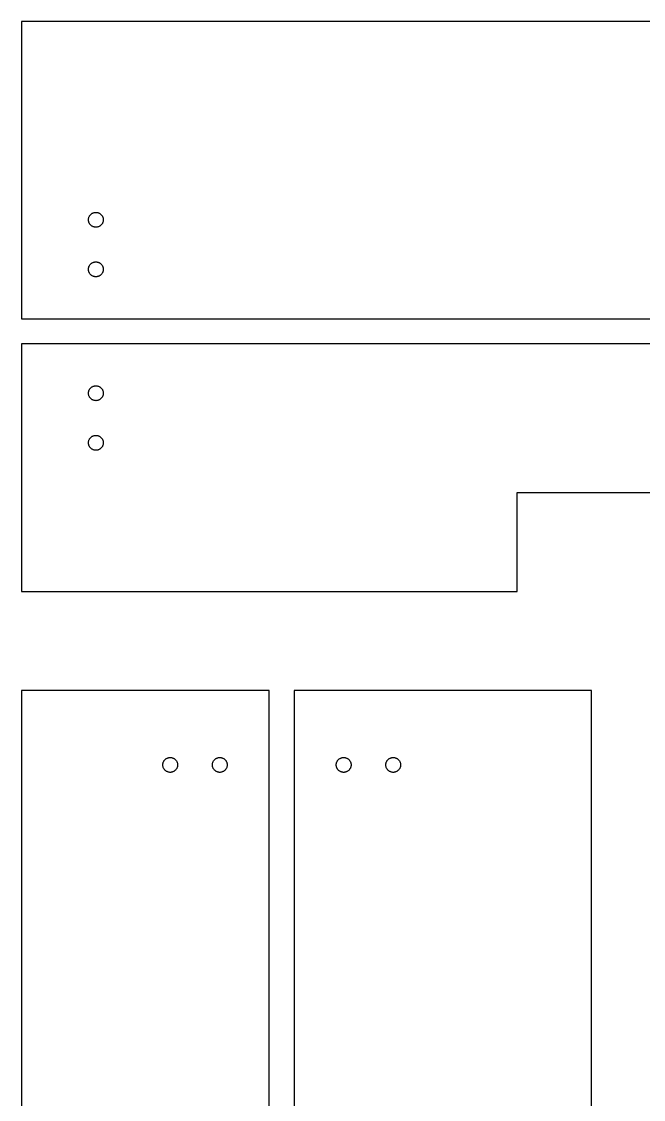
# Model space of a CAD drawing. Header units: metres. Extents: x 0 to 375, y 0 to 435.
# Drawn here: x 0 to 125.5, y 217.5 to 435 of the extents above; entities that cross this region are included whole.
import ezdxf

# ---------------------------------------------------------------- set-up
doc = ezdxf.new("R2010")
doc.units = ezdxf.units.M

msp = doc.modelspace()

# ---------------------------------------------------------------- linework, layer by layer
for p, q in [((250, 435), (0, 435)), ((0, 435), (0, 375)), ((13.7335, 395.804), (13.7865, 395.882)), ((13.7865, 395.882), (13.8442, 395.956)), ((13.8442, 395.956), (13.9065, 396.027)), ((13.9065, 396.027), (13.9732, 396.093)), ((13.9732, 396.093), (14.0439, 396.156)), ((14.0439, 396.156), (14.1183, 396.214)), ((14.1183, 396.214), (14.1963, 396.266)), ((14.1963, 396.266), (14.2774, 396.314)), ((14.2774, 396.314), (14.3613, 396.357)), ((14.3613, 396.357), (14.4478, 396.395)), ((14.4478, 396.395), (14.5365, 396.427)), ((14.5365, 396.427), (14.627, 396.453)), ((14.627, 396.453), (14.7189, 396.473)), ((14.7189, 396.473), (14.812, 396.488)), ((14.812, 396.488), (14.9058, 396.497)), ((14.9058, 396.497), (15, 396.5)), ((15, 396.5), (15.0942, 396.497)), ((15.0942, 396.497), (15.188, 396.488)), ((15.188, 396.488), (15.2811, 396.473)), ((15.2811, 396.473), (15.373, 396.453)), ((15.373, 396.453), (15.4635, 396.427)), ((15.4635, 396.427), (15.5522, 396.395)), ((15.5522, 396.395), (15.6387, 396.357)), ((15.6387, 396.357), (15.7226, 396.314)), ((15.7226, 396.314), (15.8037, 396.266)), ((15.8037, 396.266), (15.8817, 396.214)), ((15.8817, 396.214), (15.9561, 396.156)), ((15.9561, 396.156), (16.0268, 396.093)), ((16.0268, 396.093), (16.0934, 396.027)), ((16.0934, 396.027), (16.1558, 395.956)), ((16.1558, 395.956), (16.2135, 395.882)), ((16.2135, 395.882), (16.2665, 395.804)), ((13.5, 395), (13.503, 395.094)), ((13.503, 394.906), (13.5, 395)), ((13.503, 395.094), (13.5118, 395.188)), ((13.5118, 394.812), (13.503, 394.906)), ((13.5118, 395.188), (13.5266, 395.281)), ((13.5266, 394.719), (13.5118, 394.812)), ((13.5266, 395.281), (13.5471, 395.373)), ((13.5471, 394.627), (13.5266, 394.719)), ((13.5471, 395.373), (13.5734, 395.464)), ((13.5734, 394.536), (13.5471, 394.627)), ((13.5734, 395.464), (13.6053, 395.552)), ((13.6053, 394.448), (13.5734, 394.536)), ((13.6053, 395.552), (13.6427, 395.639)), ((13.6427, 394.361), (13.6053, 394.448)), ((13.6427, 395.639), (13.6855, 395.723)), ((13.6855, 394.277), (13.6427, 394.361)), ((13.6855, 395.723), (13.7335, 395.804)), ((13.7335, 394.196), (13.6855, 394.277)), ((13.7865, 394.118), (13.7335, 394.196)), ((13.8442, 394.044), (13.7865, 394.118)), ((13.9065, 393.973), (13.8442, 394.044)), ((13.9732, 393.907), (13.9065, 393.973)), ((14.0439, 393.844), (13.9732, 393.907)), ((14.1183, 393.786), (14.0439, 393.844)), ((14.1963, 393.734), (14.1183, 393.786)), ((14.2774, 393.686), (14.1963, 393.734)), ((14.3613, 393.643), (14.2774, 393.686)), ((15.7226, 393.686), (15.6387, 393.643)), ((15.8037, 393.734), (15.7226, 393.686)), ((15.8817, 393.786), (15.8037, 393.734)), ((15.9561, 393.844), (15.8817, 393.786)), ((16.0268, 393.907), (15.9561, 393.844)), ((16.0934, 393.973), (16.0268, 393.907)), ((16.1558, 394.044), (16.0934, 393.973)), ((16.2135, 394.118), (16.1558, 394.044)), ((16.2665, 394.196), (16.2135, 394.118)), ((16.2665, 395.804), (16.3145, 395.723)), ((16.3145, 394.277), (16.2665, 394.196)), ((16.3145, 395.723), (16.3572, 395.639)), ((16.3572, 394.361), (16.3145, 394.277)), ((16.3572, 395.639), (16.3947, 395.552)), ((16.3947, 394.448), (16.3572, 394.361)), ((16.3947, 395.552), (16.4266, 395.464)), ((16.4266, 394.536), (16.3947, 394.448)), ((16.4266, 395.464), (16.4529, 395.373)), ((16.4529, 394.627), (16.4266, 394.536)), ((16.4529, 395.373), (16.4734, 395.281)), ((16.4734, 394.719), (16.4529, 394.627)), ((16.4734, 395.281), (16.4882, 395.188)), ((16.4882, 394.812), (16.4734, 394.719)), ((16.4882, 395.188), (16.497, 395.094)), ((16.497, 394.906), (16.4882, 394.812)), ((16.497, 395.094), (16.5, 395)), ((16.5, 395), (16.497, 394.906)), ((14.4478, 393.605), (14.3613, 393.643)), ((14.5365, 393.573), (14.4478, 393.605)), ((14.627, 393.547), (14.5365, 393.573)), ((14.7189, 393.527), (14.627, 393.547)), ((14.812, 393.512), (14.7189, 393.527)), ((14.9058, 393.503), (14.812, 393.512)), ((15, 393.5), (14.9058, 393.503)), ((15.0942, 393.503), (15, 393.5)), ((15.188, 393.512), (15.0942, 393.503)), ((15.2811, 393.527), (15.188, 393.512)), ((15.373, 393.547), (15.2811, 393.527)), ((15.4635, 393.573), (15.373, 393.547)), ((15.5522, 393.605), (15.4635, 393.573)), ((15.6387, 393.643), (15.5522, 393.605)), ((13.5, 385), (13.503, 385.094)), ((13.503, 384.906), (13.5, 385)), ((13.503, 385.094), (13.5118, 385.188)), ((13.5118, 385.188), (13.5266, 385.281)), ((13.5266, 385.281), (13.5471, 385.373)), ((13.5471, 385.373), (13.5734, 385.464)), ((13.5734, 385.464), (13.6053, 385.552)), ((13.6053, 385.552), (13.6427, 385.639)), ((13.6427, 385.639), (13.6855, 385.723)), ((13.6855, 385.723), (13.7335, 385.804)), ((13.7335, 385.804), (13.7865, 385.882)), ((13.7865, 385.882), (13.8442, 385.956)), ((13.8442, 385.956), (13.9065, 386.027)), ((13.9065, 386.027), (13.9732, 386.093)), ((13.9732, 386.093), (14.0439, 386.156)), ((14.0439, 386.156), (14.1183, 386.214)), ((14.1183, 386.214), (14.1963, 386.266)), ((14.1963, 386.266), (14.2774, 386.314)), ((14.2774, 386.314), (14.3613, 386.357)), ((14.3613, 386.357), (14.4478, 386.395)), ((14.4478, 386.395), (14.5365, 386.427)), ((14.5365, 386.427), (14.627, 386.453)), ((14.627, 386.453), (14.7189, 386.473)), ((14.7189, 386.473), (14.812, 386.488)), ((14.812, 386.488), (14.9058, 386.497)), ((14.9058, 386.497), (15, 386.5)), ((15, 386.5), (15.0942, 386.497)), ((15.0942, 386.497), (15.188, 386.488)), ((15.188, 386.488), (15.2811, 386.473)), ((15.2811, 386.473), (15.373, 386.453)), ((15.373, 386.453), (15.4635, 386.427)), ((15.4635, 386.427), (15.5522, 386.395)), ((15.5522, 386.395), (15.6387, 386.357)), ((15.6387, 386.357), (15.7226, 386.314)), ((15.7226, 386.314), (15.8037, 386.266)), ((15.8037, 386.266), (15.8817, 386.214)), ((15.8817, 386.214), (15.9561, 386.156)), ((15.9561, 386.156), (16.0268, 386.093)), ((16.0268, 386.093), (16.0934, 386.027)), ((16.0934, 386.027), (16.1558, 385.956)), ((16.1558, 385.956), (16.2135, 385.882)), ((16.2135, 385.882), (16.2665, 385.804)), ((16.2665, 385.804), (16.3145, 385.723)), ((16.3145, 385.723), (16.3572, 385.639)), ((16.3572, 385.639), (16.3947, 385.552)), ((16.3947, 385.552), (16.4266, 385.464)), ((16.4266, 385.464), (16.4529, 385.373)), ((16.4529, 385.373), (16.4734, 385.281)), ((16.4734, 385.281), (16.4882, 385.188)), ((16.4882, 385.188), (16.497, 385.094)), ((16.497, 385.094), (16.5, 385)), ((16.5, 385), (16.497, 384.906)), ((13.5118, 384.812), (13.503, 384.906)), ((13.5266, 384.719), (13.5118, 384.812)), ((13.5471, 384.627), (13.5266, 384.719)), ((13.5734, 384.536), (13.5471, 384.627)), ((13.6053, 384.448), (13.5734, 384.536)), ((13.6427, 384.361), (13.6053, 384.448)), ((13.6855, 384.277), (13.6427, 384.361)), ((13.7335, 384.196), (13.6855, 384.277)), ((13.7865, 384.118), (13.7335, 384.196)), ((13.8442, 384.044), (13.7865, 384.118)), ((13.9065, 383.973), (13.8442, 384.044)), ((13.9732, 383.907), (13.9065, 383.973)), ((14.0439, 383.844), (13.9732, 383.907)), ((14.1183, 383.786), (14.0439, 383.844)), ((14.1963, 383.734), (14.1183, 383.786)), ((14.2774, 383.686), (14.1963, 383.734)), ((14.3613, 383.643), (14.2774, 383.686)), ((14.4478, 383.605), (14.3613, 383.643)), ((14.5365, 383.573), (14.4478, 383.605)), ((14.627, 383.547), (14.5365, 383.573)), ((14.7189, 383.527), (14.627, 383.547)), ((14.812, 383.512), (14.7189, 383.527)), ((14.9058, 383.503), (14.812, 383.512)), ((15, 383.5), (14.9058, 383.503)), ((15.0942, 383.503), (15, 383.5)), ((15.188, 383.512), (15.0942, 383.503)), ((15.2811, 383.527), (15.188, 383.512)), ((15.373, 383.547), (15.2811, 383.527)), ((15.4635, 383.573), (15.373, 383.547)), ((15.5522, 383.605), (15.4635, 383.573)), ((15.6387, 383.643), (15.5522, 383.605)), ((15.7226, 383.686), (15.6387, 383.643)), ((15.8037, 383.734), (15.7226, 383.686)), ((15.8817, 383.786), (15.8037, 383.734)), ((15.9561, 383.844), (15.8817, 383.786)), ((16.0268, 383.907), (15.9561, 383.844)), ((16.0934, 383.973), (16.0268, 383.907)), ((16.1558, 384.044), (16.0934, 383.973)), ((16.2135, 384.118), (16.1558, 384.044)), ((16.2665, 384.196), (16.2135, 384.118)), ((16.3145, 384.277), (16.2665, 384.196)), ((16.3572, 384.361), (16.3145, 384.277)), ((16.3947, 384.448), (16.3572, 384.361)), ((16.4266, 384.536), (16.3947, 384.448)), ((16.4529, 384.627), (16.4266, 384.536)), ((16.4734, 384.719), (16.4529, 384.627)), ((16.4882, 384.812), (16.4734, 384.719)), ((16.497, 384.906), (16.4882, 384.812)), ((0, 375), (250, 375)), ((250, 370), (0, 370)), ((0, 370), (0, 320)), ((13.9065, 361.027), (13.9732, 361.093)), ((13.9732, 361.093), (14.0439, 361.156)), ((14.0439, 361.156), (14.1183, 361.214)), ((14.1183, 361.214), (14.1963, 361.266)), ((14.1963, 361.266), (14.2774, 361.314)), ((14.2774, 361.314), (14.3613, 361.357)), ((14.3613, 361.357), (14.4478, 361.395)), ((14.4478, 361.395), (14.5365, 361.427)), ((14.5365, 361.427), (14.627, 361.453)), ((14.627, 361.453), (14.7189, 361.473)), ((14.7189, 361.473), (14.812, 361.488)), ((14.812, 361.488), (14.9058, 361.497)), ((14.9058, 361.497), (15, 361.5)), ((15, 361.5), (15.0942, 361.497)), ((15.0942, 361.497), (15.188, 361.488)), ((15.188, 361.488), (15.2811, 361.473)), ((15.2811, 361.473), (15.373, 361.453)), ((15.373, 361.453), (15.4635, 361.427)), ((15.4635, 361.427), (15.5522, 361.395)), ((15.5522, 361.395), (15.6387, 361.357)), ((15.6387, 361.357), (15.7226, 361.314)), ((15.7226, 361.314), (15.8037, 361.266)), ((15.8037, 361.266), (15.8817, 361.214)), ((15.8817, 361.214), (15.9561, 361.156)), ((15.9561, 361.156), (16.0268, 361.093)), ((16.0268, 361.093), (16.0934, 361.027)), ((13.5, 360), (13.503, 360.094)), ((13.503, 359.906), (13.5, 360)), ((13.503, 360.094), (13.5118, 360.188)), ((13.5118, 359.812), (13.503, 359.906)), ((13.5118, 360.188), (13.5266, 360.281)), ((13.5266, 359.719), (13.5118, 359.812)), ((13.5266, 360.281), (13.5471, 360.373)), ((13.5471, 359.627), (13.5266, 359.719)), ((13.5471, 360.373), (13.5734, 360.464)), ((13.5734, 359.536), (13.5471, 359.627)), ((13.5734, 360.464), (13.6053, 360.552)), ((13.6053, 359.448), (13.5734, 359.536)), ((13.6053, 360.552), (13.6427, 360.639)), ((13.6427, 359.361), (13.6053, 359.448)), ((13.6427, 360.639), (13.6855, 360.723)), ((13.6855, 359.277), (13.6427, 359.361)), ((13.6855, 360.723), (13.7335, 360.804)), ((13.7335, 359.196), (13.6855, 359.277)), ((13.7335, 360.804), (13.7865, 360.882)), ((13.7865, 359.118), (13.7335, 359.196)), ((13.7865, 360.882), (13.8442, 360.956)), ((13.8442, 359.044), (13.7865, 359.118)), ((13.8442, 360.956), (13.9065, 361.027)), ((13.9065, 358.973), (13.8442, 359.044)), ((13.9732, 358.907), (13.9065, 358.973)), ((14.0439, 358.844), (13.9732, 358.907)), ((16.0268, 358.907), (15.9561, 358.844)), ((16.0934, 358.973), (16.0268, 358.907)), ((16.0934, 361.027), (16.1558, 360.956)), ((16.1558, 359.044), (16.0934, 358.973)), ((16.1558, 360.956), (16.2135, 360.882)), ((16.2135, 359.118), (16.1558, 359.044)), ((16.2135, 360.882), (16.2665, 360.804)), ((16.2665, 359.196), (16.2135, 359.118)), ((16.2665, 360.804), (16.3145, 360.723)), ((16.3145, 359.277), (16.2665, 359.196)), ((16.3145, 360.723), (16.3572, 360.639)), ((16.3572, 359.361), (16.3145, 359.277)), ((16.3572, 360.639), (16.3947, 360.552)), ((16.3947, 359.448), (16.3572, 359.361)), ((16.3947, 360.552), (16.4266, 360.464)), ((16.4266, 359.536), (16.3947, 359.448)), ((16.4266, 360.464), (16.4529, 360.373)), ((16.4529, 359.627), (16.4266, 359.536)), ((16.4529, 360.373), (16.4734, 360.281)), ((16.4734, 359.719), (16.4529, 359.627)), ((16.4734, 360.281), (16.4882, 360.188)), ((16.4882, 359.812), (16.4734, 359.719)), ((16.4882, 360.188), (16.497, 360.094)), ((16.497, 359.906), (16.4882, 359.812)), ((16.497, 360.094), (16.5, 360)), ((16.5, 360), (16.497, 359.906)), ((14.1183, 358.786), (14.0439, 358.844)), ((14.1963, 358.734), (14.1183, 358.786)), ((14.2774, 358.686), (14.1963, 358.734)), ((14.3613, 358.643), (14.2774, 358.686)), ((14.4478, 358.605), (14.3613, 358.643)), ((14.5365, 358.573), (14.4478, 358.605)), ((14.627, 358.547), (14.5365, 358.573)), ((14.7189, 358.527), (14.627, 358.547)), ((14.812, 358.512), (14.7189, 358.527)), ((14.9058, 358.503), (14.812, 358.512)), ((15, 358.5), (14.9058, 358.503)), ((15.0942, 358.503), (15, 358.5)), ((15.188, 358.512), (15.0942, 358.503)), ((15.2811, 358.527), (15.188, 358.512)), ((15.373, 358.547), (15.2811, 358.527)), ((15.4635, 358.573), (15.373, 358.547)), ((15.5522, 358.605), (15.4635, 358.573)), ((15.6387, 358.643), (15.5522, 358.605)), ((15.7226, 358.686), (15.6387, 358.643)), ((15.8037, 358.734), (15.7226, 358.686)), ((15.8817, 358.786), (15.8037, 358.734)), ((15.9561, 358.844), (15.8817, 358.786)), ((13.503, 350.094), (13.5118, 350.188)), ((13.5118, 350.188), (13.5266, 350.281)), ((13.5266, 350.281), (13.5471, 350.373)), ((13.5471, 350.373), (13.5734, 350.464)), ((13.5734, 350.464), (13.6053, 350.552)), ((13.6053, 350.552), (13.6427, 350.639)), ((13.6427, 350.639), (13.6855, 350.723)), ((13.6855, 350.723), (13.7335, 350.804)), ((13.7335, 350.804), (13.7865, 350.882)), ((13.7865, 350.882), (13.8442, 350.956)), ((13.8442, 350.956), (13.9065, 351.027)), ((13.9065, 351.027), (13.9732, 351.093)), ((13.9732, 351.093), (14.0439, 351.156)), ((14.0439, 351.156), (14.1183, 351.214)), ((14.1183, 351.214), (14.1963, 351.266)), ((14.1963, 351.266), (14.2774, 351.314)), ((14.2774, 351.314), (14.3613, 351.357)), ((14.3613, 351.357), (14.4478, 351.395)), ((14.4478, 351.395), (14.5365, 351.427)), ((14.5365, 351.427), (14.627, 351.453)), ((14.627, 351.453), (14.7189, 351.473)), ((14.7189, 351.473), (14.812, 351.488)), ((14.812, 351.488), (14.9058, 351.497)), ((14.9058, 351.497), (15, 351.5)), ((15, 351.5), (15.0942, 351.497)), ((15.0942, 351.497), (15.188, 351.488)), ((15.188, 351.488), (15.2811, 351.473)), ((15.2811, 351.473), (15.373, 351.453)), ((15.373, 351.453), (15.4635, 351.427)), ((15.4635, 351.427), (15.5522, 351.395)), ((15.5522, 351.395), (15.6387, 351.357)), ((15.6387, 351.357), (15.7226, 351.314)), ((15.7226, 351.314), (15.8037, 351.266)), ((15.8037, 351.266), (15.8817, 351.214)), ((15.8817, 351.214), (15.9561, 351.156)), ((15.9561, 351.156), (16.0268, 351.093)), ((16.0268, 351.093), (16.0934, 351.027)), ((16.0934, 351.027), (16.1558, 350.956)), ((16.1558, 350.956), (16.2135, 350.882)), ((16.2135, 350.882), (16.2665, 350.804)), ((16.2665, 350.804), (16.3145, 350.723)), ((16.3145, 350.723), (16.3572, 350.639)), ((16.3572, 350.639), (16.3947, 350.552)), ((16.3947, 350.552), (16.4266, 350.464)), ((16.4266, 350.464), (16.4529, 350.373)), ((16.4529, 350.373), (16.4734, 350.281)), ((16.4734, 350.281), (16.4882, 350.188)), ((16.4882, 350.188), (16.497, 350.094)), ((13.5, 350), (13.503, 350.094)), ((13.503, 349.906), (13.5, 350)), ((13.5118, 349.812), (13.503, 349.906)), ((13.5266, 349.719), (13.5118, 349.812)), ((13.5471, 349.627), (13.5266, 349.719)), ((13.5734, 349.536), (13.5471, 349.627)), ((13.6053, 349.448), (13.5734, 349.536)), ((13.6427, 349.361), (13.6053, 349.448)), ((13.6855, 349.277), (13.6427, 349.361)), ((13.7335, 349.196), (13.6855, 349.277)), ((13.7865, 349.118), (13.7335, 349.196)), ((13.8442, 349.044), (13.7865, 349.118)), ((13.9065, 348.973), (13.8442, 349.044)), ((13.9732, 348.907), (13.9065, 348.973)), ((14.0439, 348.844), (13.9732, 348.907)), ((14.1183, 348.786), (14.0439, 348.844)), ((14.1963, 348.734), (14.1183, 348.786)), ((14.2774, 348.686), (14.1963, 348.734)), ((14.3613, 348.643), (14.2774, 348.686)), ((14.4478, 348.605), (14.3613, 348.643)), ((14.5365, 348.573), (14.4478, 348.605)), ((14.627, 348.547), (14.5365, 348.573)), ((14.7189, 348.527), (14.627, 348.547)), ((14.812, 348.512), (14.7189, 348.527)), ((14.9058, 348.503), (14.812, 348.512)), ((15, 348.5), (14.9058, 348.503)), ((15.0942, 348.503), (15, 348.5)), ((15.188, 348.512), (15.0942, 348.503)), ((15.2811, 348.527), (15.188, 348.512)), ((15.373, 348.547), (15.2811, 348.527)), ((15.4635, 348.573), (15.373, 348.547)), ((15.5522, 348.605), (15.4635, 348.573)), ((15.6387, 348.643), (15.5522, 348.605)), ((15.7226, 348.686), (15.6387, 348.643)), ((15.8037, 348.734), (15.7226, 348.686)), ((15.8817, 348.786), (15.8037, 348.734)), ((15.9561, 348.844), (15.8817, 348.786)), ((16.0268, 348.907), (15.9561, 348.844)), ((16.0934, 348.973), (16.0268, 348.907)), ((16.1558, 349.044), (16.0934, 348.973)), ((16.2135, 349.118), (16.1558, 349.044)), ((16.2665, 349.196), (16.2135, 349.118)), ((16.3145, 349.277), (16.2665, 349.196)), ((16.3572, 349.361), (16.3145, 349.277)), ((16.3947, 349.448), (16.3572, 349.361)), ((16.4266, 349.536), (16.3947, 349.448)), ((16.4529, 349.627), (16.4266, 349.536)), ((16.4734, 349.719), (16.4529, 349.627)), ((16.4882, 349.812), (16.4734, 349.719)), ((16.497, 349.906), (16.4882, 349.812)), ((16.497, 350.094), (16.5, 350)), ((16.5, 350), (16.497, 349.906)), ((100, 340), (150, 340)), ((100, 320), (100, 340)), ((0, 320), (100, 320)), ((50, 300), (0, 300)), ((0, 300), (0, 200)), ((50, 50), (50, 300)), ((115, 300), (55, 300)), ((55, 300), (55, 50)), ((115, 50), (115, 300)), ((28.5, 285), (28.503, 285.094)), ((28.503, 284.906), (28.5, 285)), ((28.503, 285.094), (28.5118, 285.188)), ((28.5118, 285.188), (28.5266, 285.281)), ((28.5266, 285.281), (28.5471, 285.373)), ((28.5471, 285.373), (28.5734, 285.464)), ((28.5734, 285.464), (28.6053, 285.552)), ((28.6053, 285.552), (28.6427, 285.639)), ((28.6427, 285.639), (28.6855, 285.723)), ((28.6855, 285.723), (28.7335, 285.804)), ((28.7335, 285.804), (28.7865, 285.882)), ((28.7865, 285.882), (28.8442, 285.956)), ((28.8442, 285.956), (28.9065, 286.027)), ((28.9065, 286.027), (28.9732, 286.093)), ((28.9732, 286.093), (29.0439, 286.156)), ((29.0439, 286.156), (29.1183, 286.214)), ((29.1183, 286.214), (29.1963, 286.266)), ((29.1963, 286.266), (29.2774, 286.314)), ((29.2774, 286.314), (29.3613, 286.357)), ((29.3613, 286.357), (29.4478, 286.395)), ((29.4478, 286.395), (29.5365, 286.427)), ((29.5365, 286.427), (29.627, 286.453)), ((29.627, 286.453), (29.7189, 286.473)), ((29.7189, 286.473), (29.812, 286.488)), ((29.812, 286.488), (29.9058, 286.497)), ((29.9058, 286.497), (30, 286.5)), ((30, 286.5), (30.0942, 286.497)), ((30.0942, 286.497), (30.188, 286.488)), ((30.188, 286.488), (30.2811, 286.473)), ((30.2811, 286.473), (30.373, 286.453)), ((30.373, 286.453), (30.4635, 286.427)), ((30.4635, 286.427), (30.5522, 286.395)), ((30.5522, 286.395), (30.6387, 286.357)), ((30.6387, 286.357), (30.7226, 286.314)), ((30.7226, 286.314), (30.8037, 286.266)), ((30.8037, 286.266), (30.8817, 286.214)), ((30.8817, 286.214), (30.9561, 286.156)), ((30.9561, 286.156), (31.0268, 286.093)), ((31.0268, 286.093), (31.0934, 286.027)), ((31.0934, 286.027), (31.1558, 285.956)), ((31.1558, 285.956), (31.2135, 285.882)), ((31.2135, 285.882), (31.2665, 285.804)), ((31.2665, 285.804), (31.3145, 285.723)), ((31.3145, 285.723), (31.3572, 285.639)), ((31.3572, 285.639), (31.3947, 285.552)), ((31.3947, 285.552), (31.4266, 285.464)), ((31.4266, 285.464), (31.4529, 285.373)), ((31.4529, 285.373), (31.4734, 285.281)), ((31.4734, 285.281), (31.4882, 285.188)), ((31.4882, 285.188), (31.497, 285.094)), ((31.497, 285.094), (31.5, 285)), ((31.5, 285), (31.497, 284.906)), ((38.5, 285), (38.503, 285.094)), ((38.503, 284.906), (38.5, 285)), ((38.503, 285.094), (38.5118, 285.188)), ((38.5118, 285.188), (38.5266, 285.281)), ((38.5266, 285.281), (38.5471, 285.373)), ((38.5471, 285.373), (38.5734, 285.464)), ((38.5734, 285.464), (38.6053, 285.552)), ((38.6053, 285.552), (38.6428, 285.639)), ((38.6428, 285.639), (38.6855, 285.723)), ((38.6855, 285.723), (38.7335, 285.804)), ((38.7335, 285.804), (38.7865, 285.882)), ((38.7865, 285.882), (38.8442, 285.956)), ((38.8442, 285.956), (38.9065, 286.027)), ((38.9065, 286.027), (38.9732, 286.093)), ((38.9732, 286.093), (39.0439, 286.156)), ((39.0439, 286.156), (39.1183, 286.214)), ((39.1183, 286.214), (39.1963, 286.266)), ((39.1963, 286.266), (39.2774, 286.314)), ((39.2774, 286.314), (39.3613, 286.357)), ((39.3613, 286.357), (39.4478, 286.395)), ((39.4478, 286.395), (39.5365, 286.427)), ((39.5365, 286.427), (39.627, 286.453)), ((39.627, 286.453), (39.7189, 286.473)), ((39.7189, 286.473), (39.812, 286.488)), ((39.812, 286.488), (39.9058, 286.497)), ((39.9058, 286.497), (40, 286.5)), ((40, 286.5), (40.0942, 286.497)), ((40.0942, 286.497), (40.188, 286.488)), ((40.188, 286.488), (40.2811, 286.473)), ((40.2811, 286.473), (40.373, 286.453)), ((40.373, 286.453), (40.4635, 286.427)), ((40.4635, 286.427), (40.5522, 286.395)), ((40.5522, 286.395), (40.6387, 286.357)), ((40.6387, 286.357), (40.7226, 286.314)), ((40.7226, 286.314), (40.8037, 286.266)), ((40.8037, 286.266), (40.8817, 286.214)), ((40.8817, 286.214), (40.9561, 286.156)), ((40.9561, 286.156), (41.0268, 286.093)), ((41.0268, 286.093), (41.0934, 286.027)), ((41.0934, 286.027), (41.1558, 285.956)), ((41.1558, 285.956), (41.2135, 285.882)), ((41.2135, 285.882), (41.2665, 285.804)), ((41.2665, 285.804), (41.3145, 285.723)), ((41.3145, 285.723), (41.3572, 285.639)), ((41.3572, 285.639), (41.3947, 285.552)), ((41.3947, 285.552), (41.4266, 285.464)), ((41.4266, 285.464), (41.4529, 285.373)), ((41.4529, 285.373), (41.4734, 285.281)), ((41.4734, 285.281), (41.4882, 285.188)), ((41.4882, 285.188), (41.497, 285.094)), ((41.497, 285.094), (41.5, 285)), ((41.5, 285), (41.497, 284.906)), ((63.5, 285), (63.503, 285.094)), ((63.503, 284.906), (63.5, 285)), ((63.503, 285.094), (63.5118, 285.188)), ((63.5118, 285.188), (63.5266, 285.281)), ((63.5266, 285.281), (63.5471, 285.373)), ((63.5471, 285.373), (63.5734, 285.464)), ((63.5734, 285.464), (63.6053, 285.552)), ((63.6053, 285.552), (63.6428, 285.639)), ((63.6428, 285.639), (63.6855, 285.723)), ((63.6855, 285.723), (63.7335, 285.804)), ((63.7335, 285.804), (63.7865, 285.882)), ((63.7865, 285.882), (63.8442, 285.956)), ((63.8442, 285.956), (63.9065, 286.027)), ((63.9065, 286.027), (63.9732, 286.093)), ((63.9732, 286.093), (64.0439, 286.156)), ((64.0439, 286.156), (64.1183, 286.214)), ((64.1183, 286.214), (64.1963, 286.266)), ((64.1963, 286.266), (64.2774, 286.314)), ((64.2774, 286.314), (64.3613, 286.357)), ((64.3613, 286.357), (64.4478, 286.395)), ((64.4478, 286.395), (64.5365, 286.427)), ((64.5365, 286.427), (64.627, 286.453)), ((64.627, 286.453), (64.7189, 286.473)), ((64.7189, 286.473), (64.812, 286.488)), ((64.812, 286.488), (64.9058, 286.497)), ((64.9058, 286.497), (65, 286.5)), ((65, 286.5), (65.0942, 286.497)), ((65.0942, 286.497), (65.188, 286.488)), ((65.188, 286.488), (65.2811, 286.473)), ((65.2811, 286.473), (65.373, 286.453)), ((65.373, 286.453), (65.4635, 286.427)), ((65.4635, 286.427), (65.5522, 286.395)), ((65.5522, 286.395), (65.6387, 286.357)), ((65.6387, 286.357), (65.7226, 286.314)), ((65.7226, 286.314), (65.8037, 286.266)), ((65.8037, 286.266), (65.8817, 286.214)), ((65.8817, 286.214), (65.9561, 286.156)), ((65.9561, 286.156), (66.0268, 286.093)), ((66.0268, 286.093), (66.0934, 286.027)), ((66.0934, 286.027), (66.1558, 285.956)), ((66.1558, 285.956), (66.2135, 285.882)), ((66.2135, 285.882), (66.2665, 285.804)), ((66.2665, 285.804), (66.3145, 285.723)), ((66.3145, 285.723), (66.3572, 285.639)), ((66.3572, 285.639), (66.3947, 285.552)), ((66.3947, 285.552), (66.4266, 285.464)), ((66.4266, 285.464), (66.4529, 285.373)), ((66.4529, 285.373), (66.4734, 285.281)), ((66.4734, 285.281), (66.4882, 285.188)), ((66.4882, 285.188), (66.497, 285.094)), ((66.497, 285.094), (66.5, 285)), ((66.5, 285), (66.497, 284.906)), ((73.5, 285), (73.503, 285.094)), ((73.503, 284.906), (73.5, 285)), ((73.503, 285.094), (73.5118, 285.188)), ((73.5118, 285.188), (73.5266, 285.281)), ((73.5266, 285.281), (73.5471, 285.373)), ((73.5471, 285.373), (73.5734, 285.464)), ((73.5734, 285.464), (73.6053, 285.552)), ((73.6053, 285.552), (73.6428, 285.639)), ((73.6428, 285.639), (73.6855, 285.723)), ((73.6855, 285.723), (73.7335, 285.804)), ((73.7335, 285.804), (73.7865, 285.882)), ((73.7865, 285.882), (73.8442, 285.956)), ((73.8442, 285.956), (73.9065, 286.027)), ((73.9065, 286.027), (73.9732, 286.093)), ((73.9732, 286.093), (74.0439, 286.156)), ((74.0439, 286.156), (74.1183, 286.214)), ((74.1183, 286.214), (74.1963, 286.266)), ((74.1963, 286.266), (74.2774, 286.314)), ((74.2774, 286.314), (74.3613, 286.357)), ((74.3613, 286.357), (74.4478, 286.395)), ((74.4478, 286.395), (74.5365, 286.427)), ((74.5365, 286.427), (74.627, 286.453)), ((74.627, 286.453), (74.7189, 286.473)), ((74.7189, 286.473), (74.812, 286.488)), ((74.812, 286.488), (74.9058, 286.497)), ((74.9058, 286.497), (75, 286.5)), ((75, 286.5), (75.0942, 286.497)), ((75.0942, 286.497), (75.188, 286.488)), ((75.188, 286.488), (75.2811, 286.473)), ((75.2811, 286.473), (75.373, 286.453)), ((75.373, 286.453), (75.4635, 286.427)), ((75.4635, 286.427), (75.5522, 286.395)), ((75.5522, 286.395), (75.6387, 286.357)), ((75.6387, 286.357), (75.7226, 286.314)), ((75.7226, 286.314), (75.8037, 286.266)), ((75.8037, 286.266), (75.8817, 286.214)), ((75.8817, 286.214), (75.9561, 286.156)), ((75.9561, 286.156), (76.0268, 286.093)), ((76.0268, 286.093), (76.0934, 286.027)), ((76.0934, 286.027), (76.1558, 285.956)), ((76.1558, 285.956), (76.2135, 285.882)), ((76.2135, 285.882), (76.2665, 285.804)), ((76.2665, 285.804), (76.3145, 285.723)), ((76.3145, 285.723), (76.3572, 285.639)), ((76.3572, 285.639), (76.3947, 285.552)), ((76.3947, 285.552), (76.4266, 285.464)), ((76.4266, 285.464), (76.4529, 285.373)), ((76.4529, 285.373), (76.4734, 285.281)), ((76.4734, 285.281), (76.4882, 285.188)), ((76.4882, 285.188), (76.497, 285.094)), ((76.497, 285.094), (76.5, 285)), ((76.5, 285), (76.497, 284.906)), ((28.5118, 284.812), (28.503, 284.906)), ((28.5266, 284.719), (28.5118, 284.812)), ((28.5471, 284.627), (28.5266, 284.719)), ((28.5734, 284.536), (28.5471, 284.627)), ((28.6053, 284.448), (28.5734, 284.536)), ((28.6427, 284.361), (28.6053, 284.448)), ((28.6855, 284.277), (28.6427, 284.361)), ((28.7335, 284.196), (28.6855, 284.277)), ((28.7865, 284.118), (28.7335, 284.196)), ((28.8442, 284.044), (28.7865, 284.118)), ((28.9065, 283.973), (28.8442, 284.044)), ((28.9732, 283.907), (28.9065, 283.973)), ((29.0439, 283.844), (28.9732, 283.907)), ((29.1183, 283.786), (29.0439, 283.844)), ((29.1963, 283.734), (29.1183, 283.786)), ((29.2774, 283.686), (29.1963, 283.734)), ((29.3613, 283.643), (29.2774, 283.686)), ((29.4478, 283.605), (29.3613, 283.643)), ((29.5365, 283.573), (29.4478, 283.605)), ((29.627, 283.547), (29.5365, 283.573)), ((29.7189, 283.527), (29.627, 283.547)), ((29.812, 283.512), (29.7189, 283.527)), ((29.9058, 283.503), (29.812, 283.512)), ((30, 283.5), (29.9058, 283.503)), ((30.0942, 283.503), (30, 283.5)), ((30.188, 283.512), (30.0942, 283.503)), ((30.2811, 283.527), (30.188, 283.512)), ((30.373, 283.547), (30.2811, 283.527)), ((30.4635, 283.573), (30.373, 283.547)), ((30.5522, 283.605), (30.4635, 283.573)), ((30.6387, 283.643), (30.5522, 283.605)), ((30.7226, 283.686), (30.6387, 283.643)), ((30.8037, 283.734), (30.7226, 283.686)), ((30.8817, 283.786), (30.8037, 283.734)), ((30.9561, 283.844), (30.8817, 283.786)), ((31.0268, 283.907), (30.9561, 283.844)), ((31.0934, 283.973), (31.0268, 283.907)), ((31.1558, 284.044), (31.0934, 283.973)), ((31.2135, 284.118), (31.1558, 284.044)), ((31.2665, 284.196), (31.2135, 284.118)), ((31.3145, 284.277), (31.2665, 284.196)), ((31.3572, 284.361), (31.3145, 284.277)), ((31.3947, 284.448), (31.3572, 284.361)), ((31.4266, 284.536), (31.3947, 284.448)), ((31.4529, 284.627), (31.4266, 284.536)), ((31.4734, 284.719), (31.4529, 284.627)), ((31.4882, 284.812), (31.4734, 284.719)), ((31.497, 284.906), (31.4882, 284.812)), ((38.5118, 284.812), (38.503, 284.906)), ((38.5266, 284.719), (38.5118, 284.812)), ((38.5471, 284.627), (38.5266, 284.719)), ((38.5734, 284.536), (38.5471, 284.627)), ((38.6053, 284.448), (38.5734, 284.536)), ((38.6428, 284.361), (38.6053, 284.448)), ((38.6855, 284.277), (38.6428, 284.361)), ((38.7335, 284.196), (38.6855, 284.277)), ((38.7865, 284.118), (38.7335, 284.196)), ((38.8442, 284.044), (38.7865, 284.118)), ((38.9065, 283.973), (38.8442, 284.044)), ((38.9732, 283.907), (38.9065, 283.973)), ((39.0439, 283.844), (38.9732, 283.907)), ((39.1183, 283.786), (39.0439, 283.844)), ((39.1963, 283.734), (39.1183, 283.786)), ((39.2774, 283.686), (39.1963, 283.734)), ((39.3613, 283.643), (39.2774, 283.686)), ((39.4478, 283.605), (39.3613, 283.643)), ((39.5365, 283.573), (39.4478, 283.605)), ((39.627, 283.547), (39.5365, 283.573)), ((39.7189, 283.527), (39.627, 283.547)), ((39.812, 283.512), (39.7189, 283.527)), ((39.9058, 283.503), (39.812, 283.512)), ((40, 283.5), (39.9058, 283.503)), ((40.0942, 283.503), (40, 283.5)), ((40.188, 283.512), (40.0942, 283.503)), ((40.2811, 283.527), (40.188, 283.512)), ((40.373, 283.547), (40.2811, 283.527)), ((40.4635, 283.573), (40.373, 283.547)), ((40.5522, 283.605), (40.4635, 283.573)), ((40.6387, 283.643), (40.5522, 283.605)), ((40.7226, 283.686), (40.6387, 283.643)), ((40.8037, 283.734), (40.7226, 283.686)), ((40.8817, 283.786), (40.8037, 283.734)), ((40.9561, 283.844), (40.8817, 283.786)), ((41.0268, 283.907), (40.9561, 283.844)), ((41.0934, 283.973), (41.0268, 283.907)), ((41.1558, 284.044), (41.0934, 283.973)), ((41.2135, 284.118), (41.1558, 284.044)), ((41.2665, 284.196), (41.2135, 284.118)), ((41.3145, 284.277), (41.2665, 284.196)), ((41.3572, 284.361), (41.3145, 284.277)), ((41.3947, 284.448), (41.3572, 284.361)), ((41.4266, 284.536), (41.3947, 284.448)), ((41.4529, 284.627), (41.4266, 284.536)), ((41.4734, 284.719), (41.4529, 284.627)), ((41.4882, 284.812), (41.4734, 284.719)), ((41.497, 284.906), (41.4882, 284.812)), ((63.5118, 284.812), (63.503, 284.906)), ((63.5266, 284.719), (63.5118, 284.812)), ((63.5471, 284.627), (63.5266, 284.719)), ((63.5734, 284.536), (63.5471, 284.627)), ((63.6053, 284.448), (63.5734, 284.536)), ((63.6428, 284.361), (63.6053, 284.448)), ((63.6855, 284.277), (63.6428, 284.361)), ((63.7335, 284.196), (63.6855, 284.277)), ((63.7865, 284.118), (63.7335, 284.196)), ((63.8442, 284.044), (63.7865, 284.118)), ((63.9065, 283.973), (63.8442, 284.044)), ((63.9732, 283.907), (63.9065, 283.973)), ((64.0439, 283.844), (63.9732, 283.907)), ((64.1183, 283.786), (64.0439, 283.844)), ((64.1963, 283.734), (64.1183, 283.786)), ((64.2774, 283.686), (64.1963, 283.734)), ((64.3613, 283.643), (64.2774, 283.686)), ((64.4478, 283.605), (64.3613, 283.643)), ((64.5365, 283.573), (64.4478, 283.605)), ((64.627, 283.547), (64.5365, 283.573)), ((64.7189, 283.527), (64.627, 283.547)), ((64.812, 283.512), (64.7189, 283.527)), ((64.9058, 283.503), (64.812, 283.512)), ((65, 283.5), (64.9058, 283.503)), ((65.0942, 283.503), (65, 283.5)), ((65.188, 283.512), (65.0942, 283.503)), ((65.2811, 283.527), (65.188, 283.512)), ((65.373, 283.547), (65.2811, 283.527)), ((65.4635, 283.573), (65.373, 283.547)), ((65.5522, 283.605), (65.4635, 283.573)), ((65.6387, 283.643), (65.5522, 283.605)), ((65.7226, 283.686), (65.6387, 283.643)), ((65.8037, 283.734), (65.7226, 283.686)), ((65.8817, 283.786), (65.8037, 283.734)), ((65.9561, 283.844), (65.8817, 283.786)), ((66.0268, 283.907), (65.9561, 283.844)), ((66.0934, 283.973), (66.0268, 283.907)), ((66.1558, 284.044), (66.0934, 283.973)), ((66.2135, 284.118), (66.1558, 284.044)), ((66.2665, 284.196), (66.2135, 284.118)), ((66.3145, 284.277), (66.2665, 284.196)), ((66.3572, 284.361), (66.3145, 284.277)), ((66.3947, 284.448), (66.3572, 284.361)), ((66.4266, 284.536), (66.3947, 284.448)), ((66.4529, 284.627), (66.4266, 284.536)), ((66.4734, 284.719), (66.4529, 284.627)), ((66.4882, 284.812), (66.4734, 284.719)), ((66.497, 284.906), (66.4882, 284.812)), ((73.5118, 284.812), (73.503, 284.906)), ((73.5266, 284.719), (73.5118, 284.812)), ((73.5471, 284.627), (73.5266, 284.719)), ((73.5734, 284.536), (73.5471, 284.627)), ((73.6053, 284.448), (73.5734, 284.536)), ((73.6428, 284.361), (73.6053, 284.448)), ((73.6855, 284.277), (73.6428, 284.361)), ((73.7335, 284.196), (73.6855, 284.277)), ((73.7865, 284.118), (73.7335, 284.196)), ((73.8442, 284.044), (73.7865, 284.118)), ((73.9065, 283.973), (73.8442, 284.044)), ((73.9732, 283.907), (73.9065, 283.973)), ((74.0439, 283.844), (73.9732, 283.907)), ((74.1183, 283.786), (74.0439, 283.844)), ((74.1963, 283.734), (74.1183, 283.786)), ((74.2774, 283.686), (74.1963, 283.734)), ((74.3613, 283.643), (74.2774, 283.686)), ((74.4478, 283.605), (74.3613, 283.643)), ((74.5365, 283.573), (74.4478, 283.605)), ((74.627, 283.547), (74.5365, 283.573)), ((74.7189, 283.527), (74.627, 283.547)), ((74.812, 283.512), (74.7189, 283.527)), ((74.9058, 283.503), (74.812, 283.512)), ((75, 283.5), (74.9058, 283.503)), ((75.0942, 283.503), (75, 283.5)), ((75.188, 283.512), (75.0942, 283.503)), ((75.2811, 283.527), (75.188, 283.512)), ((75.373, 283.547), (75.2811, 283.527)), ((75.4635, 283.573), (75.373, 283.547)), ((75.5522, 283.605), (75.4635, 283.573)), ((75.6387, 283.643), (75.5522, 283.605)), ((75.7226, 283.686), (75.6387, 283.643)), ((75.8037, 283.734), (75.7226, 283.686)), ((75.8817, 283.786), (75.8037, 283.734)), ((75.9561, 283.844), (75.8817, 283.786)), ((76.0268, 283.907), (75.9561, 283.844)), ((76.0934, 283.973), (76.0268, 283.907)), ((76.1558, 284.044), (76.0934, 283.973)), ((76.2135, 284.118), (76.1558, 284.044)), ((76.2665, 284.196), (76.2135, 284.118)), ((76.3145, 284.277), (76.2665, 284.196)), ((76.3572, 284.361), (76.3145, 284.277)), ((76.3947, 284.448), (76.3572, 284.361)), ((76.4266, 284.536), (76.3947, 284.448)), ((76.4529, 284.627), (76.4266, 284.536)), ((76.4734, 284.719), (76.4529, 284.627)), ((76.4882, 284.812), (76.4734, 284.719)), ((76.497, 284.906), (76.4882, 284.812))]:
    msp.add_line(p, q)

doc.saveas('drawing.dxf')
